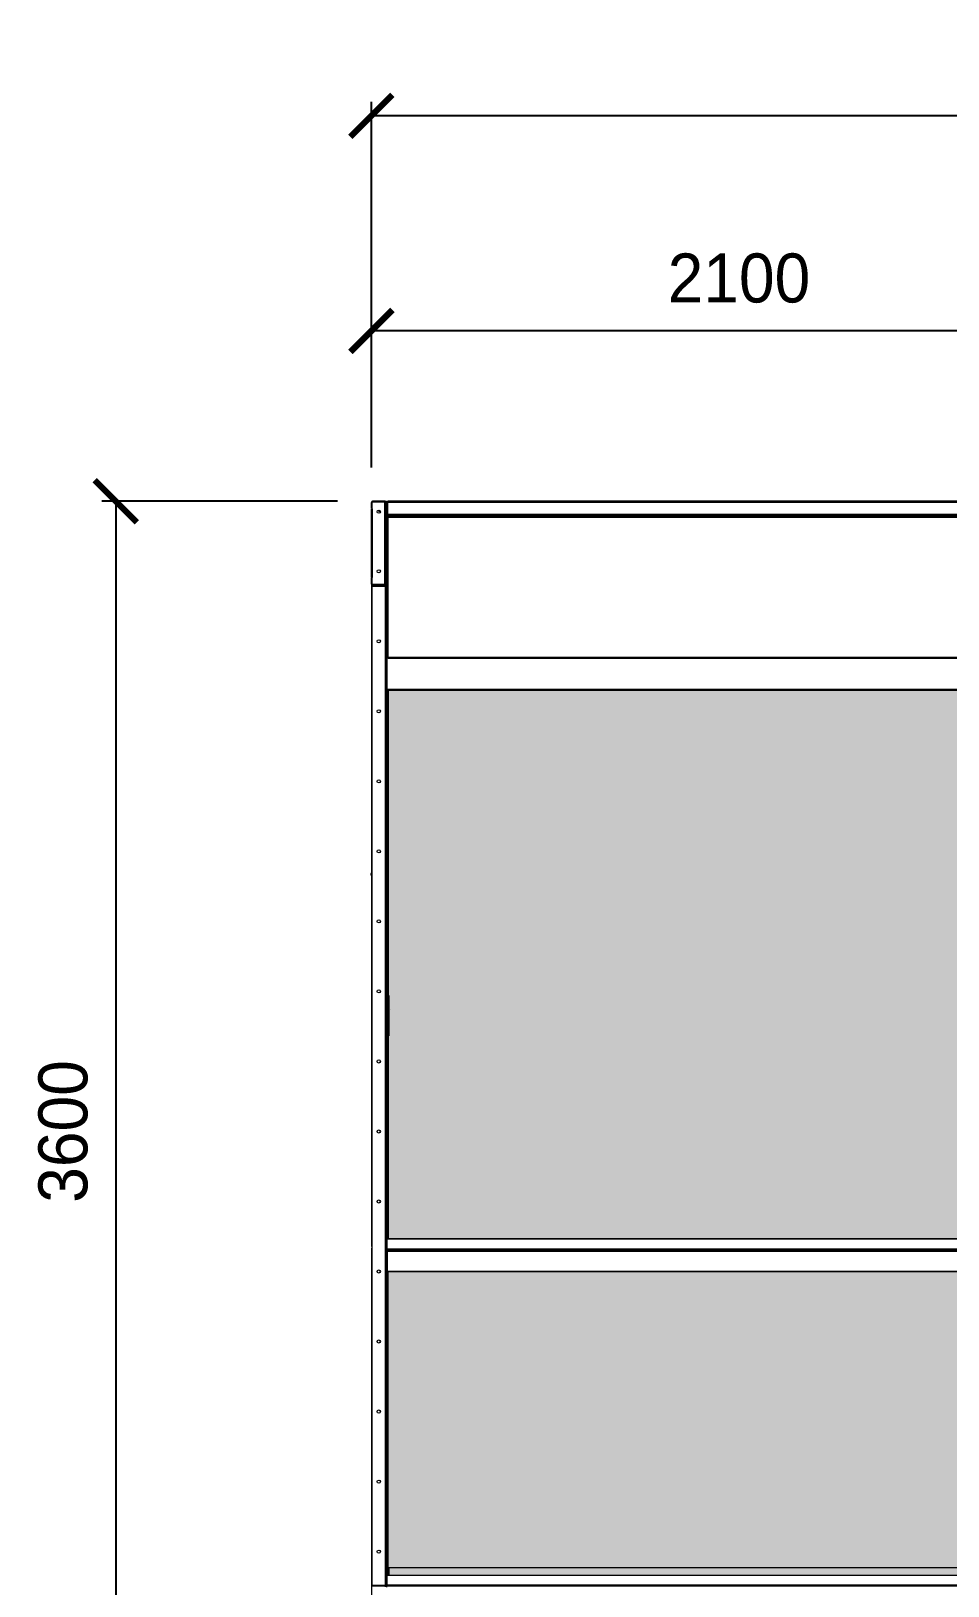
# Model space of a CAD drawing. Header units: millimetres. Extents: x 2408 to 34521, y 2746 to 25454.
# Drawn here: x 22067 to 24686, y 11056 to 15497 of the extents above; entities that cross this region are included whole.
import ezdxf

# ---------------------------------------------------------------- set-up
doc = ezdxf.new("R2010")
doc.units = ezdxf.units.MM
doc.layers.add('냉각탑_dim', color=1, linetype='Continuous')
doc.styles.add('HY울릉도L', font='')
doc.styles.get('HY울릉도L').set_extended_font_data('HY울릉도L')
doc.dimstyles.new('성지DIM', dxfattribs={"dimtxt": 3.5, "dimasz": 3, "dimexe": 1, "dimexo": 2.5, "dimgap": 2, "dimtad": 1, "dimdec": 0, "dimzin": 3, "dimdsep": 46, "dimtxsty": 'HY울릉도L', "dimblk": 'ARCHTICK', "dimcen": -2, "dimclrd": 256, "dimclre": 256, "dimclrt": 7, "dimadec": 0, "dimazin": 0, "dimtfac": 1, "dimtdec": 0, "dimtofl": 0, "dimtmove": 0, "dimatfit": 3, "dimfxl": 1, "dimtolj": 1, "dimtzin": 0, "dimlwe": -1, "dimarcsym": 0})
pattern_1 = [(0, (-386660.355, -76007.685), (57.15, 32.9955677), [38.1, -76.2]), (120, (-386660.355, -76007.685), (-57.15, 32.995568), [38.1, -76.2]), (60, (-386660.355, -76007.685), (1e-07, 65.9911357), [-76.2, 38.1])]

# ---------------------------------------------------------------- blocks, each defined once
blk = doc.blocks.new('_ArchTick')
at = {"color": 0, "linetype": 'ByBlock', "const_width": 0.15}
blk.add_lwpolyline([(-0.5, -0.5), (0.5, 0.5)], dxfattribs=at)
blk = doc.blocks.new('*D279')
at = {"layer": 'Defpoints', "color": 0, "transparency": 16777216}
for p in [(23039.1, 14640.6), (23039.1, 14150.5), (25139.1, 13947.9)]:
    blk.add_point(p, dxfattribs=at)
at = {"layer": '냉각탑_dim', "transparency": 16777216}
for p, q in [((23039.1, 14250.5), (23039.1, 14680.6)), ((25139.1, 14047.9), (25139.1, 14680.6))]:
    blk.add_line(p, q, dxfattribs=at)
at = {"layer": '냉각탑_dim', "lineweight": -2, "transparency": 16777216}
blk.add_line((25139.1, 14640.6), (23039.1, 14640.6), dxfattribs=at)
at = {"layer": '냉각탑_dim', "lineweight": -2, "transparency": 16777216, "xscale": 120, "yscale": 120, "zscale": 120, "rotation": 180}
blk.add_blockref('_ArchTick', (23039.1, 14640.6), dxfattribs=at)
at = {"layer": '냉각탑_dim', "lineweight": -2, "transparency": 16777216, "xscale": 120, "yscale": 120, "zscale": 120}
blk.add_blockref('_ArchTick', (25139.1, 14640.6), dxfattribs=at)
at = {"layer": '냉각탑_dim', "color": 7, "transparency": 16777216, "insert": (24089.1, 14790.6), "char_height": 140, "attachment_point": 5, "style": 'HY울릉도L'}
blk.add_mtext('\\A1;2100', dxfattribs=at)
blk = doc.blocks.new('*D280')
at = {"layer": 'Defpoints', "color": 0, "transparency": 16777216}
for p in [(23039.1, 15254.9), (23039.1, 14150.5), (27239.1, 14150.6)]:
    blk.add_point(p, dxfattribs=at)
at = {"layer": '냉각탑_dim', "transparency": 16777216}
for p, q in [((23039.1, 14250.5), (23039.1, 15294.9)), ((27239.1, 14250.6), (27239.1, 15294.9))]:
    blk.add_line(p, q, dxfattribs=at)
at = {"layer": '냉각탑_dim', "lineweight": -2, "transparency": 16777216}
blk.add_line((27239.1, 15254.9), (23039.1, 15254.9), dxfattribs=at)
at = {"layer": '냉각탑_dim', "lineweight": -2, "transparency": 16777216, "xscale": 120, "yscale": 120, "zscale": 120, "rotation": 180}
blk.add_blockref('_ArchTick', (23039.1, 15254.9), dxfattribs=at)
at = {"layer": '냉각탑_dim', "lineweight": -2, "transparency": 16777216, "xscale": 120, "yscale": 120, "zscale": 120}
blk.add_blockref('_ArchTick', (27239.1, 15254.9), dxfattribs=at)
at = {"layer": '냉각탑_dim', "color": 7, "transparency": 16777216, "insert": (25139.1, 15404.9), "char_height": 140, "attachment_point": 5, "style": 'HY울릉도L'}
blk.add_mtext('\\A1;4200', dxfattribs=at)
blk = doc.blocks.new('*D281')
at = {"layer": 'Defpoints', "color": 0, "transparency": 16777216}
for p in [(23042.5, 14153.9), (22308.6, 10553.9), (23042.5, 10553.9)]:
    blk.add_point(p, dxfattribs=at)
at = {"layer": '냉각탑_dim', "transparency": 16777216}
for p, q in [((22942.5, 14153.9), (22268.6, 14153.9)), ((22942.5, 10553.9), (22268.6, 10553.9))]:
    blk.add_line(p, q, dxfattribs=at)
at = {"layer": '냉각탑_dim', "lineweight": -2, "transparency": 16777216}
blk.add_line((22308.6, 14153.9), (22308.6, 10553.9), dxfattribs=at)
at = {"layer": '냉각탑_dim', "lineweight": -2, "transparency": 16777216, "xscale": 120, "yscale": 120, "zscale": 120}
for p, rotation in [((22308.6, 14153.9), 90), ((22308.6, 10553.9), 270)]:
    blk.add_blockref('_ArchTick', p, dxfattribs=dict(at, rotation=rotation))
at = {"layer": '냉각탑_dim', "color": 7, "transparency": 16777216, "insert": (22158.6, 12353.9), "char_height": 140, "attachment_point": 5, "rotation": 90, "style": 'HY울릉도L'}
blk.add_mtext('\\A1;3600', dxfattribs=at)
blk = doc.blocks.new('2')
at = {"lineweight": 20}
h = blk.add_hatch(dxfattribs=at)
h.set_pattern_fill('HONEY', scale=12)
h.set_pattern_definition(pattern_1)
h.paths.add_polyline_path([(27197.1, 12047.7), (27197.1, 13614.2), (23086.5, 13614.2), (23086.5, 12047.7)])
h = blk.add_hatch(dxfattribs=at)
h.set_pattern_fill('HONEY', scale=12)
h.set_pattern_definition(pattern_1)
h.paths.add_polyline_path([(23086.5, 11954.4), (23086.5, 11086.1), (27197.1, 11086.1), (27197.1, 11954.4)])
at = {"color": 7, "lineweight": 20, "ltscale": 0.006917}
for p, q in [((23039.1, 14133.9), (23039.1, 14150.5)), ((23039.1, 14133.9), (23039.1, 14150.5)), ((23039.1, 13933.9), (23039.1, 13917.3)), ((23039.1, 13917.3), (23039.1, 13933.9))]:
    blk.add_line(p, q, dxfattribs=at)
at = {"color": 7, "lineweight": 20, "ltscale": 0.000833333}
for p, q in [((23039.1, 14133.9), (23041.1, 14133.9)), ((23039.1, 14131.9), (23041.1, 14131.9)), ((23083.1, 14110.2), (23085.1, 14110.2)), ((23083.1, 14108.5), (23085.1, 14108.5)), ((23039.1, 13933.9), (23041.1, 13933.9)), ((23039.1, 13933.9), (23041.1, 13933.9)), ((23085.1, 12673.2), (23083.1, 12673.2)), ((23085.1, 12671.7), (23083.1, 12671.7))]:
    blk.add_line(p, q, dxfattribs=at)
at = {"color": 7, "lineweight": 20, "ltscale": 0.081667}
for p, q in [((23039.1, 13935.9), (23039.1, 14131.9)), ((23042.5, 13935.9), (23042.5, 14131.9))]:
    blk.add_line(p, q, dxfattribs=at)
at = {"color": 7, "lineweight": 20, "ltscale": 0.007958}
for p, q in [((23041.1, 14131.9), (23041.1, 14151)), ((23041.1, 13916.8), (23041.1, 13935.9))]:
    blk.add_line(p, q, dxfattribs=at)
at = {"color": 7, "lineweight": 20, "ltscale": 0.01525}
for p, q in [((23077.7, 14151), (23041.1, 14151)), ((23041.1, 13916.8), (23077.7, 13916.8))]:
    blk.add_line(p, q, dxfattribs=at)
at = {"color": 7, "lineweight": 20, "ltscale": 0.000583333}
for p, q in [((23042.5, 14131.9), (23041.1, 14131.9)), ((23041.1, 13935.9), (23042.5, 13935.9)), ((23083.1, 12018.7), (23084.5, 12018.7)), ((23083.1, 12011.4), (23084.5, 12011.4)), ((23083.1, 11058.7), (23084.5, 11058.7)), ((23040.7, 11055.9), (23040.7, 11057.3)), ((23078.3, 11055.9), (23078.3, 11057.3))]:
    blk.add_line(p, q, dxfattribs=at)
at = {"color": 7, "lineweight": 20, "ltscale": 0.014667}
for p, q in [((23077.7, 14153.9), (23042.5, 14153.9)), ((23042.5, 14153.9), (23077.7, 14153.9)), ((23077.7, 14151.9), (23042.5, 14151.9)), ((23042.5, 13915.9), (23077.7, 13915.9)), ((23077.7, 13915.9), (23042.5, 13915.9)), ((23042.5, 13913.9), (23077.7, 13913.9))]:
    blk.add_line(p, q, dxfattribs=at)
at = {"color": 7, "lineweight": 20, "ltscale": 0.000374085}
blk.add_line((23044.5, 14151), (23044.5, 14151.9), dxfattribs=at)
at = {"color": 7, "lineweight": 20, "ltscale": 0.000833263}
blk.add_line((23077.7, 14153.9), (23079.7, 14153.9), dxfattribs=at)
at = {"color": 7, "lineweight": 20, "ltscale": 0.000375}
for p, q in [((23077.7, 14151), (23077.7, 14151.9)), ((23084.3, 14110.2), (23084.3, 14111.1)), ((23077.7, 13916.8), (23077.7, 13915.9))]:
    blk.add_line(p, q, dxfattribs=at)
at = {"color": 7, "lineweight": 20, "ltscale": 0.001002}
for p, q in [((23080.1, 14151.9), (23077.7, 14151.9)), ((23080.1, 13915.9), (23077.7, 13915.9))]:
    blk.add_line(p, q, dxfattribs=at)
at = {"color": 7, "lineweight": 20, "ltscale": 0.097583}
blk.add_line((23077.7, 13916.8), (23077.7, 14151), dxfattribs=at)
at = {"color": 7, "lineweight": 20, "ltscale": 0.000448698}
for p, q in [((23080.4, 14152.6), (23079.6, 14151.9)), ((23080.4, 13915.3), (23079.6, 13915.9))]:
    blk.add_line(p, q, dxfattribs=at)
at = {"color": 7, "lineweight": 20, "ltscale": 0.000272626}
blk.add_line((23079.7, 14153.9), (23079.7, 14153.3), dxfattribs=at)
at = {"color": 7, "lineweight": 20, "ltscale": 0.000736965}
blk.add_line((23082.4, 14152.2), (23080.7, 14152.2), dxfattribs=at)
at = {"color": 7, "lineweight": 20, "ltscale": 8.05106e-06}
blk.add_line((23081.1, 14150.5), (23081.1, 14150.5), dxfattribs=at)
blk.add_line((23081.1, 14150.5), (23081.1, 14150.5), dxfattribs=at)
at = {"color": 7, "lineweight": 20, "ltscale": 0.097167}
blk.add_line((23081.1, 13917.3), (23081.1, 14150.5), dxfattribs=at)
at = {"color": 7, "lineweight": 20, "ltscale": 0.000414935}
for p, q in [((23082.1, 14152.9), (23081.4, 14152.2)), ((23084.8, 14152.2), (23084.1, 14152.9))]:
    blk.add_line(p, q, dxfattribs=at)
at = {"color": 7, "lineweight": 20, "ltscale": 0.000125672}
blk.add_line((23083.4, 14151.9), (23083.1, 14151.9), dxfattribs=at)
at = {"color": 7, "lineweight": 20, "ltscale": 0.00012559}
blk.add_line((23083.4, 14151.9), (23083.1, 14151.9), dxfattribs=at)
at = {"color": 7, "lineweight": 20, "ltscale": 0.000562231}
blk.add_line((23083.1, 14150.6), (23083.1, 14151.9), dxfattribs=at)
at = {"color": 7, "lineweight": 20, "ltscale": 0.013833}
for p, q in [((23083.1, 14150.5), (23083.1, 14117.3)), ((23084.8, 14150.5), (23084.8, 14117.3))]:
    blk.add_line(p, q, dxfattribs=at)
at = {"color": 7, "lineweight": 20, "ltscale": 0.000708333}
for p, q in [((23084.8, 14150.5), (23083.1, 14150.5)), ((23083.1, 14110.2), (23083.1, 14108.5)), ((23085.1, 14110.2), (23085.1, 14108.5)), ((23086.5, 12015.9), (23086.5, 12014.2)), ((23113.1, 12014.2), (23113.1, 12015.9)), ((24242.6, 12014.2), (24242.6, 12015.9)), ((24246, 12014.2), (24246, 12015.9)), ((24264.2, 12014.2), (24264.2, 12015.9)), ((24267.6, 12014.2), (24267.6, 12015.9))]:
    blk.add_line(p, q, dxfattribs=at)
at = {"color": 7, "lineweight": 20, "ltscale": 0.001131}
blk.add_line((23084.8, 14150.5), (23084.8, 14153.2), dxfattribs=at)
at = {"color": 7, "lineweight": 20}
for p, q in [((27193.4, 14150.5), (23084.8, 14150.5)), ((27191.7, 14153.9), (23086.5, 14153.9)), ((23084.8, 14117.3), (27193.4, 14117.3)), ((23084.8, 14113.9), (27193.4, 14113.9)), ((23086.5, 14111.9), (27191.7, 14111.9)), ((23086.5, 14108.5), (27191.7, 14108.5)), ((24633.1, 14112.3), (23294.7, 14112.3)), ((23040.3, 13910.5), (23040.3, 11057.3)), ((23078.3, 13915.9), (23078.3, 11057.3)), ((23081.1, 13917.3), (23081.1, 11058.7)), ((27197.1, 13707.6), (23086.5, 13707.6)), ((27197.1, 13704.3), (23086.5, 13704.3)), ((23078.3, 13614.2), (27197.1, 13614.2)), ((23081.1, 13616.8), (27197.1, 13616.8)), ((25853.5, 12046.1), (23084.7, 12046.1)), ((25853.5, 12047.7), (23089.1, 12047.7)), ((23084.5, 12019), (27193.7, 12019)), ((23084.5, 12011.7), (27193.7, 12011.7)), ((23085.9, 12015.9), (27192.3, 12015.9)), ((23085.9, 12014.2), (27192.3, 12014.2)), ((23084.5, 11954.4), (27193.7, 11954.4)), ((23084.5, 11954.2), (27193.7, 11954.2)), ((27193.7, 11954.1), (23084.5, 11954.1)), ((25853.5, 11107.7), (23089.1, 11107.7)), ((23084.5, 11059), (27193.7, 11059)), ((25853.5, 11086.1), (23084.7, 11086.1)), ((23085.9, 11055.9), (27192.3, 11055.9))]:
    blk.add_line(p, q, dxfattribs=at)
at = {"color": 7, "lineweight": 20, "ltscale": 4.99865e-05}
blk.add_line((23086.4, 14153.9), (23086.5, 14153.9), dxfattribs=at)
at = {"color": 7, "lineweight": 20, "ltscale": 1.75167e-05}
blk.add_line((23086.5, 14153.9), (23086.5, 14153.9), dxfattribs=at)
at = {"color": 7, "lineweight": 20, "ltscale": 1.55221e-05}
blk.add_line((23086.5, 14153.9), (23086.5, 14153.9), dxfattribs=at)
at = {"color": 7, "lineweight": 20, "ltscale": 4.33485e-05}
blk.add_line((23088.4, 14153.9), (23088.5, 14153.9), dxfattribs=at)
at = {"color": 7, "lineweight": 20, "ltscale": 4.06755e-05}
blk.add_line((23088.4, 14153.9), (23088.5, 14153.9), dxfattribs=at)
at = {"color": 7, "lineweight": 20, "ltscale": 3.00579e-05}
blk.add_line((23088.4, 14153.9), (23088.5, 14153.9), dxfattribs=at)
at = {"color": 7, "lineweight": 20, "ltscale": 3.95576e-05}
blk.add_line((23088.4, 14153.9), (23088.5, 14153.9), dxfattribs=at)
at = {"color": 7, "lineweight": 20, "ltscale": 1.78003e-05}
blk.add_line((23088.5, 14153.9), (23088.5, 14153.9), dxfattribs=at)
at = {"color": 7, "lineweight": 20, "ltscale": 1.24791e-05}
blk.add_line((23088.5, 14153.9), (23088.5, 14153.9), dxfattribs=at)
at = {"color": 7, "lineweight": 20, "ltscale": 2.871e-05}
blk.add_line((23088.5, 14153.9), (23088.5, 14153.9), dxfattribs=at)
at = {"color": 7, "lineweight": 20, "ltscale": 0.000833337}
blk.add_line((23083.1, 14108.5), (23081.1, 14108.5), dxfattribs=at)
at = {"color": 7, "lineweight": 20, "ltscale": 0.053167}
blk.add_line((23081.1, 14108.5), (23081.1, 13980.9), dxfattribs=at)
at = {"color": 7, "lineweight": 20, "ltscale": 0.000561904}
blk.add_line((23083.1, 14115.9), (23083.1, 14117.3), dxfattribs=at)
at = {"color": 7, "lineweight": 20, "ltscale": 0.000125435}
blk.add_line((23083.4, 14115.9), (23083.1, 14115.9), dxfattribs=at)
at = {"color": 7, "lineweight": 20, "ltscale": 0.002375}
blk.add_line((23083.1, 14110.2), (23083.1, 14115.9), dxfattribs=at)
at = {"color": 7, "lineweight": 20, "ltscale": 0.000707554}
blk.add_line((23083.1, 14113.9), (23084.8, 14113.9), dxfattribs=at)
at = {"color": 7, "lineweight": 20, "ltscale": 0.000707705}
blk.add_line((23083.1, 14111.9), (23084.8, 14111.9), dxfattribs=at)
at = {"color": 7, "lineweight": 20, "ltscale": 0.142705}
for p, q in [((23083.1, 13766), (23083.1, 14108.5)), ((23086.5, 13704.3), (23086.5, 14108.5))]:
    blk.add_line(p, q, dxfattribs=at)
at = {"color": 7, "lineweight": 20, "ltscale": 0.001417}
for p, q in [((23086.5, 14108.5), (23083.1, 14108.5)), ((23084.8, 14117.3), (23084.8, 14113.9)), ((23086.5, 14108.5), (23086.5, 14111.9)), ((23039.1, 13935.9), (23042.5, 13935.9))]:
    blk.add_line(p, q, dxfattribs=at)
at = {"color": 7, "lineweight": 20, "ltscale": 0.00075}
blk.add_line((23086.1, 14111.1), (23084.3, 14111.1), dxfattribs=at)
at = {"color": 7, "lineweight": 20, "ltscale": 5.91962e-05}
blk.add_line((23084.6, 14111.1), (23084.5, 14111.2), dxfattribs=at)
at = {"color": 7, "lineweight": 20, "ltscale": 0.000832499}
blk.add_line((23084.8, 14113.9), (23084.8, 14111.9), dxfattribs=at)
at = {"color": 7, "lineweight": 20, "ltscale": 0.000333342}
blk.add_line((23084.8, 14111.9), (23084.8, 14111.1), dxfattribs=at)
at = {"color": 7, "lineweight": 20, "ltscale": 0.000708193}
blk.add_line((23084.8, 14111.9), (23086.5, 14111.9), dxfattribs=at)
at = {"color": 7, "lineweight": 20, "ltscale": 0.000166667}
blk.add_line((23086.5, 14111.1), (23086.1, 14111.1), dxfattribs=at)
at = {"color": 7, "lineweight": 20, "ltscale": 5.54767e-06}
blk.add_line((23086.5, 14111.9), (23086.5, 14111.9), dxfattribs=at)
at = {"color": 7, "lineweight": 20, "ltscale": 1.09406e-05}
blk.add_line((23086.5, 14111.9), (23086.5, 14111.9), dxfattribs=at)
at = {"color": 7, "lineweight": 20, "ltscale": 0.00067235}
blk.add_line((23119.7, 14112.3), (23119.7, 14113.9), dxfattribs=at)
at = {"color": 7, "lineweight": 20, "ltscale": 0.043924}
blk.add_line((23225.1, 14112.3), (23119.7, 14112.3), dxfattribs=at)
at = {"color": 7, "lineweight": 20, "ltscale": 0.000160787}
blk.add_line((23119.7, 14111.9), (23119.7, 14112.3), dxfattribs=at)
at = {"color": 7, "lineweight": 20, "ltscale": 0.001149}
for p, q in [((23223.6, 14113.9), (23225.5, 14111.9)), ((23230.8, 14113.9), (23232.7, 14111.9)), ((23246.2, 14111.9), (23244.3, 14113.9)), ((23271.9, 14113.9), (23273.8, 14111.9)), ((23287.3, 14111.9), (23285.4, 14113.9)), ((23294.5, 14111.9), (23292.6, 14113.9)), ((23295.1, 14111.9), (23293.2, 14113.9))]:
    blk.add_line(p, q, dxfattribs=at)
at = {"color": 7, "lineweight": 20, "ltscale": 5.44556e-06}
blk.add_line((23956.7, 14111.9), (23956.7, 14111.9), dxfattribs=at)
at = {"color": 7, "lineweight": 20, "ltscale": 9.52934e-06}
blk.add_line((23956.7, 14111.9), (23956.7, 14111.9), dxfattribs=at)
at = {"color": 7, "lineweight": 20, "ltscale": 5.46643e-06}
blk.add_line((23965, 14111.9), (23965, 14111.9), dxfattribs=at)
at = {"color": 7, "lineweight": 20, "ltscale": 9.52935e-06}
blk.add_line((23965, 14111.9), (23965, 14111.9), dxfattribs=at)
at = {"color": 7, "lineweight": 20, "ltscale": 0.00083348}
blk.add_line((24633.1, 14111.9), (24633.1, 14113.9), dxfattribs=at)
at = {"color": 7, "lineweight": 20, "ltscale": 0.000833201}
blk.add_line((23081.1, 13980.9), (23083.1, 13980.9), dxfattribs=at)
at = {"color": 7, "lineweight": 20, "ltscale": 0.403744}
blk.add_line((23083.1, 13982.1), (23083.1, 12673.2), dxfattribs=at)
at = {"color": 7, "lineweight": 20, "ltscale": 0.352083}
blk.add_line((23039.1, 13935.9), (23039.1, 13090.9), dxfattribs=at)
at = {"color": 7, "lineweight": 20, "ltscale": 0.000500046}
for p, q in [((23040.3, 13910.5), (23039.1, 13910.5)), ((23040.3, 11057.3), (23039.1, 11057.3))]:
    blk.add_line(p, q, dxfattribs=at)
at = {"color": 7, "lineweight": 20, "ltscale": 0.015833}
for p, q in [((23078.3, 13910.5), (23040.3, 13910.5)), ((23078.3, 11057.3), (23040.3, 11057.3))]:
    blk.add_line(p, q, dxfattribs=at)
at = {"color": 7, "lineweight": 20, "ltscale": 0.015667}
for p, q in [((23040.7, 13911.9), (23078.3, 13911.9)), ((23040.7, 11055.9), (23078.3, 11055.9))]:
    blk.add_line(p, q, dxfattribs=at)
at = {"color": 7, "lineweight": 20, "ltscale": 0.000583334}
for p, q in [((23040.7, 13911.9), (23040.7, 13910.5)), ((23078.3, 13911.9), (23078.3, 13910.5))]:
    blk.add_line(p, q, dxfattribs=at)
at = {"color": 7, "lineweight": 20, "ltscale": 0.000957772}
blk.add_line((23041.1, 13911.9), (23041.1, 13914.2), dxfattribs=at)
at = {"color": 7, "lineweight": 20, "ltscale": 0.000375915}
blk.add_line((23044.5, 13915.9), (23044.5, 13916.8), dxfattribs=at)
at = {"color": 7, "lineweight": 20, "ltscale": 0.000832784}
blk.add_line((23044.5, 13911.9), (23044.5, 13913.9), dxfattribs=at)
at = {"color": 7, "lineweight": 20, "ltscale": 0.000912135}
for p, q in [((23078.3, 13910.5), (23080.5, 13910.5)), ((23080.5, 11057.3), (23078.3, 11057.3))]:
    blk.add_line(p, q, dxfattribs=at)
at = {"color": 7, "lineweight": 20, "ltscale": 0.001261}
blk.add_line((23079.7, 13911.5), (23079.7, 13914.6), dxfattribs=at)
at = {"color": 7, "lineweight": 20, "ltscale": 0.000341711}
for p, q in [((23080.3, 13911.1), (23079.7, 13910.5)), ((23083.9, 12016.7), (23084.5, 12017.3)), ((23083.9, 12013.4), (23084.5, 12012.8)), ((23080.3, 11056.7), (23079.7, 11057.3)), ((23083.9, 11056.7), (23084.5, 11057.3))]:
    blk.add_line(p, q, dxfattribs=at)
at = {"color": 7, "lineweight": 20, "ltscale": 1.56939e-05}
blk.add_line((23081.1, 13917.3), (23081.1, 13917.3), dxfattribs=at)
at = {"color": 7, "lineweight": 20, "ltscale": 8.33834e-06}
blk.add_line((23081.1, 13917.3), (23081.1, 13917.3), dxfattribs=at)
at = {"color": 7, "lineweight": 20, "ltscale": 3.11303e-05}
blk.add_line((23081.1, 13909.2), (23081.1, 13909.1), dxfattribs=at)
at = {"color": 7, "lineweight": 20, "ltscale": 1.44681e-05}
blk.add_line((23081.1, 13909.2), (23081.1, 13909.1), dxfattribs=at)
at = {"color": 7, "lineweight": 20, "ltscale": 3.11304e-05}
blk.add_line((23081.1, 13909.2), (23081.1, 13909.1), dxfattribs=at)
at = {"color": 7, "lineweight": 20, "ltscale": 8.83136e-06}
blk.add_line((23081.1, 13909.1), (23081.1, 13909.1), dxfattribs=at)
at = {"color": 7, "lineweight": 20, "ltscale": 8.87683e-06}
blk.add_line((23081.1, 13909.1), (23081.1, 13909.1), dxfattribs=at)
at = {"color": 7, "lineweight": 20, "ltscale": 0.392019}
blk.add_line((23085.1, 13616.8), (23085.1, 12673.2), dxfattribs=at)
at = {"color": 7, "lineweight": 20, "ltscale": 0.363192}
blk.add_line((23086.5, 13616.8), (23086.5, 12742.4), dxfattribs=at)
at = {"color": 7, "lineweight": 20, "ltscale": 0.002167}
for p, q in [((23037.5, 13090.9), (23037.5, 13085.7)), ((23088.6, 12697.2), (23088.6, 12702.4)), ((23088.6, 12672.6), (23088.6, 12667.4))]:
    blk.add_line(p, q, dxfattribs=at)
at = {"color": 7, "lineweight": 20, "ltscale": 0.000666667}
for p, q in [((23039.1, 13090.9), (23037.5, 13090.9)), ((23039.1, 13085.7), (23037.5, 13085.7)), ((23083.1, 12047.9), (23084.7, 12047.9))]:
    blk.add_line(p, q, dxfattribs=at)
at = {"color": 7, "lineweight": 20, "ltscale": 0.441833}
blk.add_line((23039.1, 13085.7), (23039.1, 12025.3), dxfattribs=at)
at = {"color": 7, "lineweight": 20, "ltscale": 0.047917}
for p, q in [((23085.4, 12742.4), (23085.4, 12627.4)), ((23088.6, 12742.4), (23088.6, 12627.4))]:
    blk.add_line(p, q, dxfattribs=at)
at = {"color": 7, "lineweight": 20, "ltscale": 0.001333}
for p, q in [((23085.4, 12742.4), (23088.6, 12742.4)), ((23085.4, 12627.4), (23088.6, 12627.4))]:
    blk.add_line(p, q, dxfattribs=at)
at = {"color": 7, "lineweight": 20, "ltscale": 0.000658263}
blk.add_line((23083.1, 12673.2), (23083.1, 12671.7), dxfattribs=at)
at = {"color": 7, "lineweight": 20, "ltscale": 0.259889}
blk.add_line((23083.1, 12047.9), (23083.1, 12671.7), dxfattribs=at)
at = {"color": 7, "lineweight": 20, "ltscale": 0.001329}
blk.add_line((23085.1, 12673.2), (23085.1, 12670), dxfattribs=at)
at = {"color": 7, "lineweight": 20, "ltscale": 0.260664}
blk.add_line((23085.1, 12046.1), (23085.1, 12671.7), dxfattribs=at)
at = {"color": 7, "lineweight": 20, "ltscale": 0.01025}
blk.add_line((23088.6, 12697.2), (23088.6, 12672.6), dxfattribs=at)
at = {"color": 7, "lineweight": 20, "ltscale": 0.242234}
blk.add_line((23086.5, 12627.4), (23086.5, 12046.1), dxfattribs=at)
at = {"color": 7, "lineweight": 20, "ltscale": 0.012167}
for p, q in [((23083.1, 12018.7), (23083.1, 12047.9)), ((23083.1, 11982.2), (23083.1, 12011.4)), ((23083.1, 11058.7), (23083.1, 11087.9))]:
    blk.add_line(p, q, dxfattribs=at)
at = {"color": 7, "lineweight": 20, "ltscale": 0.01129}
for p, q in [((23084.5, 12019), (23084.5, 12046.1)), ((23084.5, 11059), (23084.5, 11086.1))]:
    blk.add_line(p, q, dxfattribs=at)
at = {"color": 7, "lineweight": 20, "ltscale": 0.000666714}
blk.add_line((23089.1, 12047.7), (23089.1, 12046.1), dxfattribs=at)
at = {"color": 7, "lineweight": 20, "ltscale": 0.44375}
blk.add_line((23039.1, 12020.1), (23039.1, 10955.1), dxfattribs=at)
at = {"color": 7, "lineweight": 20, "ltscale": 0.003004}
blk.add_line((23083.1, 12011.5), (23083.1, 12018.7), dxfattribs=at)
at = {"color": 7, "lineweight": 20, "ltscale": 0.000967409}
for p, q in [((23084.5, 12016.6), (23084.5, 12019)), ((23084.5, 11056.6), (23084.5, 11059))]:
    blk.add_line(p, q, dxfattribs=at)
at = {"color": 7, "lineweight": 20, "ltscale": 0.000849957}
blk.add_line((23084.5, 12013.7), (23084.5, 12011.7), dxfattribs=at)
at = {"color": 7, "lineweight": 20, "ltscale": 0.023877}
blk.add_line((23084.5, 12011.7), (23084.5, 11954.4), dxfattribs=at)
at = {"color": 7, "lineweight": 20, "ltscale": 0.000805508}
blk.add_line((23085.1, 12014.1), (23085.1, 12016), dxfattribs=at)
at = {"color": 7, "lineweight": 20, "ltscale": 4.78227e-06}
blk.add_line((23085.9, 12014.2), (23085.9, 12014.2), dxfattribs=at)
at = {"color": 7, "lineweight": 20, "ltscale": 0.001029}
for p, q in [((24356.9, 12015.9), (24355.1, 12014.2)), ((24421, 12014.2), (24422.8, 12015.9)), ((24428.6, 12014.2), (24430.4, 12015.9))]:
    blk.add_line(p, q, dxfattribs=at)
at = {"color": 7, "lineweight": 20, "ltscale": 0.001028}
for p, q in [((24357.8, 12015.9), (24356, 12014.2)), ((24365.3, 12015.9), (24363.5, 12014.2)), ((24377.8, 12014.2), (24379.6, 12015.9)), ((24408.6, 12015.9), (24406.8, 12014.2))]:
    blk.add_line(p, q, dxfattribs=at)
at = {"color": 7, "lineweight": 20, "ltscale": 0.372625}
blk.add_line((23083.1, 11087.9), (23083.1, 11982.2), dxfattribs=at)
at = {"color": 7, "lineweight": 20, "ltscale": 0.000583332}
blk.add_line((23083.1, 11982.2), (23084.5, 11982.2), dxfattribs=at)
at = {"color": 7, "lineweight": 20, "ltscale": 5.81038e-05}
blk.add_line((23084.5, 11954.1), (23084.5, 11954.4), dxfattribs=at)
at = {"color": 7, "lineweight": 20, "ltscale": 0.009}
blk.add_line((23089.1, 11107.7), (23089.1, 11086.1), dxfattribs=at)
at = {"color": 7, "lineweight": 20, "ltscale": 1.84442e-05}
blk.add_line((23081.1, 11058.7), (23081.1, 11058.7), dxfattribs=at)
at = {"color": 7, "lineweight": 20, "ltscale": 1.85381e-05}
blk.add_line((23081.1, 11058.7), (23081.1, 11058.7), dxfattribs=at)
at = {"color": 7, "lineweight": 20, "ltscale": 2.99318e-05}
blk.add_line((23081.1, 11058.7), (23081.1, 11058.7), dxfattribs=at)
blk.add_line((23081.1, 11058.7), (23081.1, 11058.7), dxfattribs=at)
at = {"color": 7, "lineweight": 20, "ltscale": 1.47704e-05}
blk.add_line((23081.1, 11058.7), (23081.1, 11058.7), dxfattribs=at)
at = {"color": 7, "lineweight": 20, "ltscale": 0.002815}
blk.add_line((23083.1, 11051.9), (23083.1, 11058.7), dxfattribs=at)
at = {"color": 7, "lineweight": 20, "ltscale": 0.00126}
blk.add_line((23079.7, 11053.3), (23079.7, 11056.3), dxfattribs=at)
at = {"color": 7, "lineweight": 20, "ltscale": 0.000881921}
blk.add_line((23085.1, 11053.9), (23085.1, 11056), dxfattribs=at)
at = {"color": 0, "lineweight": 20, "elevation": 0}
for points in [[(23086.5, 13614.2), (27197.1, 13614.2), (27197.1, 12047.7), (23086.5, 12047.7)], [(23086.5, 11954.4), (27197.1, 11954.4), (27197.1, 11086.1), (23086.5, 11086.1)]]:
    blk.add_lwpolyline(points, close=True, dxfattribs=at)
at = {"color": 7, "lineweight": 20}
for centre in [(23060.1, 14123.9), (23060.1, 13953.9), (23060.1, 13753.9), (23060.1, 13553.9), (23060.1, 13353.9), (23060.1, 13153.9), (23060.1, 12953.9), (23060.1, 12753.9), (23060.1, 12553.9), (23060.1, 12353.9), (23060.1, 12153.9), (23060.1, 11953.9), (23060.1, 11753.9), (23060.1, 11553.9), (23060.1, 11353.9), (23060.1, 11153.9)]:
    blk.add_circle(centre, 4.5, dxfattribs=at)
for centre, radius, start, end in [((23042.5, 14150.5), 3.4, 90, 180), ((23042.5, 14150.5), 3.4, 90, 180), ((23042.5, 14150.5), 1.4, 90, 159.0752), ((23062.1, 14129.9), 4.5, 206.2136, 296.9187), ((23062.1, 14129.9), 3, 210.8421, 292.3085), ((23077.7, 14150.5), 3.4, 37.0589, 90), ((23077.7, 14150.5), 3.4, 0, 90), ((23079.7, 14150.5), 3.4, 0.7421, 90), ((23086.5, 14150.5), 3.4, 90, 180), ((23956.7, 14150.5), 3.4, 89.1059, 90), ((23965, 14150.5), 3.4, 90, 90.8941), ((23086.5, 14117.3), 3.4, 180, 240), ((23086.5, 14108.5), 3.4, 130.3202, 150.009), ((23086.5, 14108.5), 3.4, 120.0016, 130.1223), ((23042.5, 13917.3), 3.4, 180, 270), ((23041.9, 13909.1), 2.8, 115.3772, 150), ((23042.5, 13917.3), 1.4, 200.9374, 270), ((23042.5, 13917.3), 1.4, 200.9249, 270), ((23077.7, 13917.3), 3.4, 270, 0), ((23078.3, 13909.1), 2.8, 0, 90), ((23093.8, 12697.2), 5.2, 90, 90.117), ((23085.9, 12018.7), 2.8, 180, 270), ((23085.9, 12011.4), 2.8, 90, 180), ((23078.3, 11058.7), 2.8, 270, 0), ((23085.9, 11058.7), 2.8, 180, 270), ((23041.9, 11058.7), 2.8, 210, 244.6228)]:
    blk.add_arc(centre, radius, start, end, dxfattribs=at)
for centre, major_axis, start_param, end_param in [((23086.5, 12670), (1.4, 0), 3.141593, 3.808775), ((23086.5, 12670), (3.4, 0), 4.287999, 4.382994), ((23086.5, 12668.5), (-3.4, 0), 5.041784, 5.136779), ((23086.5, 12668.5), (1.4, 0), 3.141593, 3.808775)]:
    blk.add_ellipse(centre, major_axis=major_axis, ratio=0.087156, start_param=start_param, end_param=end_param, dxfattribs=at)
for points, knots in [([(23080.1, 14151.9), (23080.5, 14151.7), (23080.7, 14151.4), (23080.9, 14151.2), (23081.1, 14150.9), (23081.1, 14150.6), (23081.1, 14150.6), (23081.1, 14150.5), (23081.1, 14150.5)], [0, 0, 0, 0, 0, 0, 4.644554, 4.644554, 4.644554, 5.125492, 5.125492, 5.125492, 5.125492, 5.125492, 5.125492]), ([(23081.1, 13980.9), (23081.1, 13981), (23081.2, 13981.1), (23081.2, 13981.2), (23081.5, 13981.5), (23082, 13981.7), (23082.3, 13981.8), (23082.7, 13982), (23083.1, 13982.1)], [0, 0, 0, 0, 0, 0, 2.034087, 2.034087, 2.034087, 5.485626, 5.485626, 5.485626, 5.485626, 5.485626, 5.485626]), ([(23080.1, 13915.9), (23080.5, 13916.2), (23080.7, 13916.4), (23080.9, 13916.7), (23081.1, 13917), (23081.1, 13917.2), (23081.1, 13917.3), (23081.1, 13917.3), (23081.1, 13917.3)], [0, 0, 0, 0, 0, 0, 4.644554, 4.644554, 4.644554, 5.125492, 5.125492, 5.125492, 5.125492, 5.125492, 5.125492])]:
    blk.add_open_spline(points, degree=5, knots=knots, dxfattribs=at)
for points in [[(23082.4, 14152.2), (23082.7, 14151.9), (23082.9, 14151.6), (23083, 14151.2), (23083.1, 14150.9), (23083.1, 14150.5)], [(23084.8, 14153.2), (23085.2, 14153.5), (23085.5, 14153.7), (23085.8, 14153.8), (23086.2, 14153.9), (23086.5, 14153.9)], [(23080.5, 13910.5), (23080.7, 13910.2), (23080.9, 13910), (23081.1, 13909.7), (23081.1, 13909.4), (23081.1, 13909.1)], [(23084.5, 12016.6), (23084.8, 12016.4), (23085.1, 12016.2), (23085.4, 12016), (23085.6, 12015.9), (23085.9, 12015.9)], [(23084.5, 12013.7), (23084.8, 12013.9), (23085.1, 12014.1), (23085.4, 12014.2), (23085.6, 12014.2), (23085.9, 12014.2)], [(23080.5, 11057.3), (23080.7, 11057.6), (23080.9, 11057.9), (23081.1, 11058.2), (23081.1, 11058.4), (23081.1, 11058.7)], [(23084.5, 11056.6), (23084.8, 11056.4), (23085.1, 11056.2), (23085.4, 11056), (23085.6, 11055.9), (23085.9, 11055.9)]]:
    blk.add_open_spline(points, degree=5, dxfattribs=at)

msp = doc.modelspace()

# ---------------------------------------------------------------- block references
msp.add_blockref('2', (0, 0))

# ---------------------------------------------------------------- dimensions: what is measured, and where the dimension line sits
at = {"layer": '냉각탑_dim'}
for base, p1, picture, middle in [((23039.1, 15254.9), (27239.1, 14150.6), '*D280', (25139.1, 15404.9)), ((23039.1, 14640.6), (25139.1, 13947.9), '*D279', (24089.1, 14790.6))]:
    dim = msp.add_linear_dim(base=base, p1=p1, p2=(23039.1, 14150.5), dimstyle='성지DIM', override={"dimscale": 40}, dxfattribs=at)
    dim.commit()
    dim.dimension.update_dxf_attribs({"geometry": picture, "text_midpoint": middle})
dim = msp.add_linear_dim(base=(22308.6, 10553.9), p1=(23042.5, 14153.9), p2=(23042.5, 10553.9), angle=90, dimstyle='성지DIM', override={"dimscale": 40}, dxfattribs=at)
dim.commit()
dim.dimension.update_dxf_attribs({"geometry": '*D281', "text_midpoint": (22158.6, 12353.9)})

doc.saveas('drawing.dxf')
